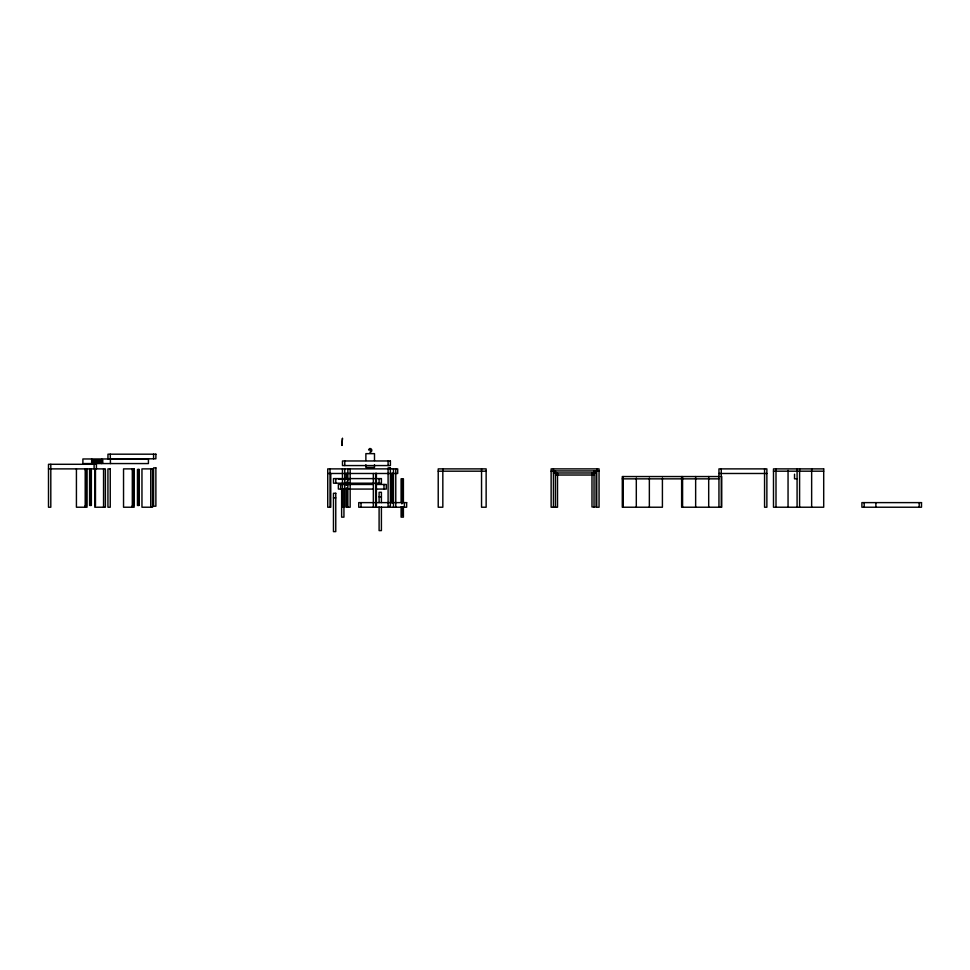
<?xml version="1.0" encoding="UTF-8"?>
<svg xmlns="http://www.w3.org/2000/svg" width="970" height="970" viewBox="0 0 970 970"><rect width="100%" height="100%" fill="white"/><g stroke="black" fill="none" stroke-linecap="round" stroke-linejoin="round"><path stroke-width="1.45" d="M369.909 452.311C371.934 451.208 370.661 447.485 369.255 450.177L368.612 449.801C369.812 446.37 373.862 450.322 370.685 452.25M92.441 460.192L102.784 460.192M92.441 460.956L102.784 460.956M92.441 461.781L102.784 461.781M92.441 462.544L102.784 462.544M48.5 468.886L105.39 468.886L105.39 507.225L94.793 507.225L94.793 468.886M85.154 469.82L86.342 469.82L86.342 505.758L85.154 505.758M132.259 469.82L133.46 469.82L133.46 505.758L132.259 505.758M553.433 470.935L596.077 470.935L596.077 506.97L591.979 506.983L591.979 472.984M438.222 471.19L486.14 471.19M551.13 471.19L554.125 471.19M596.053 471.19L599.048 471.19M773.49 471.19L823.7 471.19M553.433 472.984L596.077 472.984M327.727 473.481L397.7 473.481L397.7 468.886L327.727 468.886L327.727 507.225L330.77 507.225L330.77 473.481M718.952 473.481L766.87 473.481M555.471 475.021L594.028 475.021M719.328 476.549L622.291 476.549L622.291 507.225L662.413 507.225L662.413 478.016M720.783 476.549L721.741 476.549L721.741 507.225L681.631 507.225L681.631 476.549M796.819 478.804L794.527 478.804L794.527 474.209M622.291 478.853L718.843 478.853M348.921 479.071L338.372 479.071L348.921 479.544M402.113 479.41L402.877 479.41M373.535 484.466L338.372 484.466L338.372 489.074L373.535 489.074M376.518 484.466L386.29 484.466L386.29 489.074L376.518 489.074M379.1 496.87L381.404 496.87M333.462 497.889L335.765 497.889M919.196 502.618L919.196 507.225M875.886 502.618L875.886 507.225M864.185 502.618L864.185 507.225M811.647 468.886L811.647 507.225M799.595 468.886L799.595 507.225M797.085 468.886L797.085 507.225M788.052 470.365L788.052 507.225M776 468.886L776 507.225M764.566 468.886L764.566 507.225L766.87 507.225L766.87 468.886L718.952 468.886L718.952 507.225M721.256 468.886L721.256 507.225M708.694 476.549L708.694 507.225M695.648 476.549L695.648 507.225M682.589 476.549L682.589 507.225M649.354 478.016L649.354 507.225M636.308 478.016L636.308 507.225M623.261 476.549L623.261 507.225M596.744 468.886L596.744 507.225L599.048 507.225L599.048 468.886L551.13 468.886L551.13 507.225L557.52 507.225L557.52 472.984M594.028 470.935L594.028 506.983M555.471 470.935L555.471 507.225M553.433 468.886L553.433 507.225M481.544 468.886L481.544 507.225L486.14 507.225L486.14 468.886L438.222 468.886L438.222 507.225L442.829 507.225L442.829 468.886M404.357 502.618L404.357 507.225M403.399 502.399L403.399 478.804L401.095 478.804L401.095 502.399M403.399 506.813L403.399 517.143L401.095 517.143L401.095 506.813M401.956 479.738L401.956 503.697M401.956 506.692L401.956 515.676M401.774 479.738L401.774 503.697M401.774 506.692L401.774 515.676M395.772 468.886L395.772 507.225M393.48 468.886L393.48 507.225M392.62 473.311L392.62 502.799M391.904 473.311L391.904 502.799M388.097 460.968L388.097 465.564M383.987 484.466L383.987 489.074M381.404 502.593L381.404 492.275L379.1 492.275L379.1 502.593M381.404 507.007L381.404 530.602L379.1 530.602L379.1 507.007M379.1 478.598L379.1 483.193M376.396 473.311L376.396 507.225M375.645 473.311L375.645 507.225M374.493 460.544L374.493 453.645L365.872 453.645L365.872 460.544M374.493 464.691L374.493 467.443L365.872 467.443L365.872 464.691M373.341 473.481L373.341 507.225M361.034 502.618L361.034 507.225M350.158 468.886L350.158 507.225L346.29 507.225L346.29 488.055M347.854 468.886L347.854 507.225M346.993 473.311L346.993 479.204M346.993 482.151L346.993 485.109M346.993 488.055L346.993 507.225M346.29 473.311L346.29 479.204M346.29 482.151L346.29 485.109M344.774 460.968L344.774 465.564M344.75 468.886L344.75 507.225L342.458 507.225L342.458 468.886M343.938 489.122L343.938 517.143L341.634 517.143L341.634 489.122M340.676 484.466L340.676 489.074M335.79 478.598L335.79 483.193M330.018 468.886L330.018 507.225M153.587 454.19L153.587 458.798M150.738 468.886L150.738 507.225M138.625 469.492L138.625 505.431M138.067 469.492L138.067 505.431M132.854 469.82L132.866 505.758M132.308 468.886L132.308 507.225M110.265 454.19L110.447 463.563M103.56 468.886L103.56 507.225M101.68 458.968L101.68 463.563M98.285 460.192L98.285 460.956M98.285 461.781L98.285 462.544M97.121 460.192L97.121 460.956M97.121 461.781L97.121 462.544M96.418 468.886L96.418 464.291L48.5 464.291L48.5 507.225L50.804 507.225L50.804 464.291M95.472 469.82L95.472 505.758M94.114 464.291L94.114 468.886M93.023 460.192L93.023 460.956M93.023 461.781L93.023 462.544M91.653 458.968L91.653 463.563M90.756 469.492L90.756 505.431M87.021 468.886L87.021 507.225L76.424 507.225L76.424 468.886M85.76 469.82L85.736 505.758M85.202 468.886L85.202 507.225M342.458 438.379L341.889 445.412L342.458 438.379M155.879 454.19L107.961 454.19L107.961 458.798L155.879 458.798L155.879 454.19M148.422 458.968L82.886 458.968L82.886 463.563L148.422 463.563L148.422 458.968M390.401 460.968L342.483 460.968L342.483 465.564L390.401 465.564L390.401 460.968M155.879 467.867L153.587 467.867L153.587 506.207L155.879 506.207L155.879 467.867M390.401 467.867L388.097 467.867L388.097 506.207L390.401 506.207L390.401 467.867M110.24 468.886L107.937 468.886L107.937 507.225L110.24 507.225L110.24 468.886M134.139 468.886L123.542 468.886L123.542 507.225L134.139 507.225L134.139 468.886M152.557 468.886L141.959 468.886L141.959 507.225L152.557 507.225L152.557 468.886M823.7 468.886L773.49 468.886L773.49 507.225L823.7 507.225L823.7 468.886M91.362 469.492L89.592 469.492L89.592 505.431L91.362 505.431L91.362 469.492M139.231 469.492L137.461 469.492L137.461 505.431L139.231 505.431L139.231 469.492M381.404 478.598L333.486 478.598L333.486 483.193L381.404 483.193L381.404 478.598M335.765 493.281L333.462 493.281L333.462 531.621L335.765 531.621L335.765 493.281M406.648 502.618L358.73 502.618L358.73 507.225L406.648 507.225L406.648 502.618M921.5 502.618L861.894 502.618L861.894 507.225L921.5 507.225L921.5 502.618"/></g></svg>
